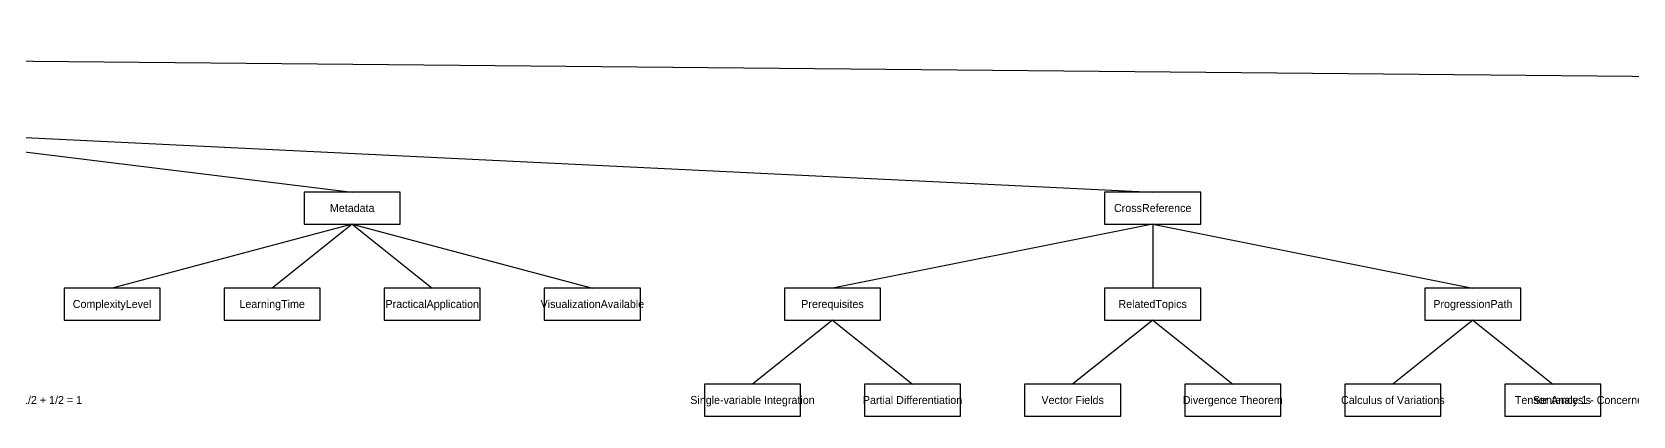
# Model space of a CAD drawing. Header units: metres. Extents: x -45 to 5116, y -125 to 5.
# Drawn here: x 3325 to 3825, y -125 to -5 of the extents above; entities that cross this region are included whole.
import ezdxf
from ezdxf.enums import TextEntityAlignment as Align

# ---------------------------------------------------------------- set-up
doc = ezdxf.new("R2010")
doc.units = ezdxf.units.M

msp = doc.modelspace()

# ---------------------------------------------------------------- linework, layer by layer
at = {"color": 3}
for p, q in [((2362, -5), (4475, -25)), ((3262, -35), (3425, -55)), ((3262, -35), (3675, -55)), ((3425, -65), (3350, -85)), ((3425, -65), (3400, -85)), ((3425, -65), (3450, -85)), ((3425, -65), (3500, -85)), ((3675, -65), (3575, -85)), ((3675, -65), (3675, -85)), ((3675, -65), (3775, -85)), ((3575, -95), (3550, -115)), ((3575, -95), (3600, -115)), ((3675, -95), (3650, -115)), ((3675, -95), (3700, -115)), ((3775, -95), (3750, -115)), ((3775, -95), (3800, -115))]:
    msp.add_line(p, q, dxfattribs=at)
at = {"color": 7}
for points in [[(3410, -65), (3440, -65), (3440, -55), (3410, -55)], [(3660, -65), (3690, -65), (3690, -55), (3660, -55)], [(3335, -95), (3365, -95), (3365, -85), (3335, -85)], [(3385, -95), (3415, -95), (3415, -85), (3385, -85)], [(3435, -95), (3465, -95), (3465, -85), (3435, -85)], [(3485, -95), (3515, -95), (3515, -85), (3485, -85)], [(3560, -95), (3590, -95), (3590, -85), (3560, -85)], [(3660, -95), (3690, -95), (3690, -85), (3660, -85)], [(3760, -95), (3790, -95), (3790, -85), (3760, -85)], [(3535, -125), (3565, -125), (3565, -115), (3535, -115)], [(3585, -125), (3615, -125), (3615, -115), (3585, -115)], [(3635, -125), (3665, -125), (3665, -115), (3635, -115)], [(3685, -125), (3715, -125), (3715, -115), (3685, -115)], [(3735, -125), (3765, -125), (3765, -115), (3735, -115)], [(3785, -125), (3815, -125), (3815, -115), (3785, -115)]]:
    msp.add_lwpolyline(points, close=True, dxfattribs=at)

# ---------------------------------------------------------------- texts
at = {"color": 5}
for s, p in [('Metadata', (3425, -60)), ('CrossReference', (3675, -60)), ('ComplexityLevel', (3350, -90)), ('LearningTime', (3400, -90)), ('PracticalApplication', (3450, -90)), ('VisualizationAvailable', (3500, -90)), ('Prerequisites', (3575, -90)), ('RelatedTopics', (3675, -90)), ('ProgressionPath', (3775, -90)), ('Step 3 - Integrate w.r.t y: ∫₀¹ (1/2 + y) dy = 1/2 + 1/2 = 1', (3300, -120)), ('Single-variable Integration', (3550, -120)), ('Partial Differentiation', (3600, -120)), ('Vector Fields', (3650, -120)), ('Divergence Theorem', (3700, -120)), ('Calculus of Variations', (3750, -120)), ('Tensor Analysis', (3800, -120)), ('Sentence 1 - Concerned with finding functions that optimize a given quantity', (3850, -120))]:
    msp.add_text(s, height=2.5, dxfattribs=at).set_placement(p, align=Align.MIDDLE_CENTER)

doc.saveas('drawing.dxf')
